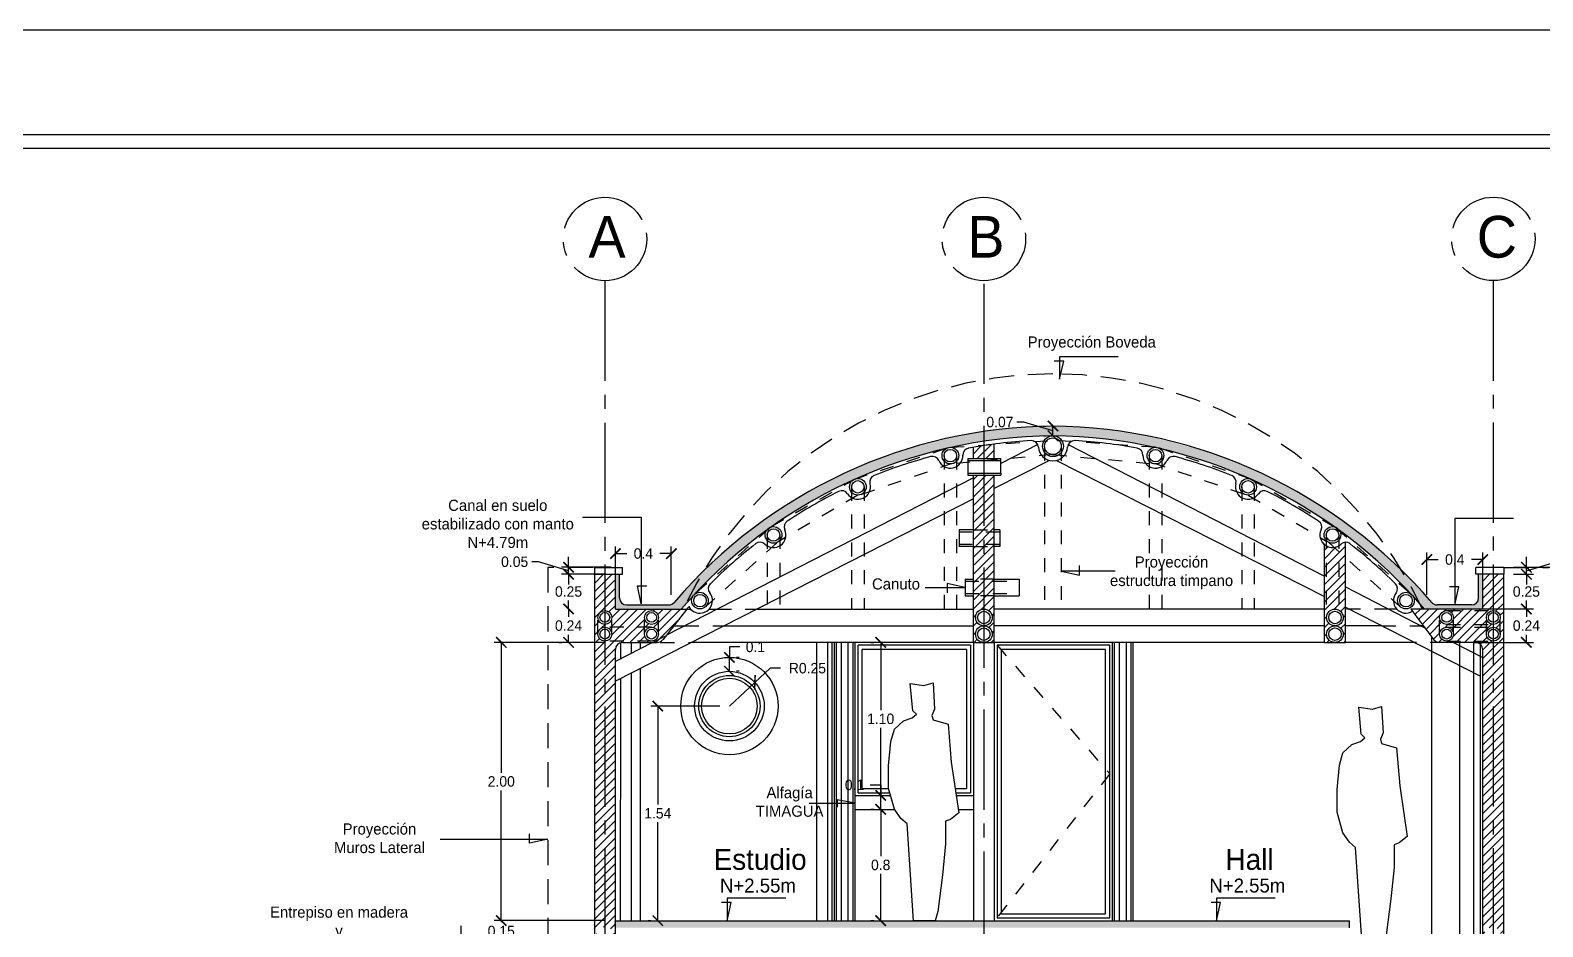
# Model space of a CAD drawing. Extents: x 132.5 to 215, y 54.5 to 129.7.
# Drawn here: x 198.47 to 209.34, y 123.27 to 129.72 of the extents above; entities that cross this region are included whole.
import ezdxf

# ---------------------------------------------------------------- set-up
doc = ezdxf.new("R2010")
doc.units = 0
doc.header["$LTSCALE"] = 0.06
doc.header["$MEASUREMENT"] = 0
doc.header["$PDMODE"] = 34
doc.header["$PDSIZE"] = -5
doc.linetypes.add('ACAD_ISO02W100', pattern=[15, 12, -3])
doc.linetypes.add('ACAD_ISO04W100', pattern=[30.5, 24, -3, 0.5, -3])
doc.layers.get('0').update_dxf_attribs({"linetype": 'CONTINUOUS'})
doc.layers.get('DEFPOINTS').update_dxf_attribs({"linetype": 'CONTINUOUS'})
for name, color, linetype in [('COTAS', 7, 'CONTINUOUS'), ('EJES', 1, 'ACAD_ISO04W100'), ('INTERIOR', 122, 'CONTINUOUS'), ('L005', 46, 'CONTINUOUS'), ('L01', 21, 'CONTINUOUS'), ('L02', 2, 'CONTINUOUS'), ('L025', 4, 'CONTINUOUS'), ('L03', 6, 'CONTINUOUS'), ('L05', 3, 'CONTINUOUS'), ('PROY', 9, 'ACAD_ISO02W100')]:
    doc.layers.add(name, color=color, linetype=linetype)
doc.styles.add('STYLE3', font='stylu.ttf')
doc.styles.add('STYLE4', font='stylu.ttf')
doc.dimstyles.new('ISO-25', dxfattribs={"dimtxt": 0.075, "dimasz": 0.075, "dimexe": 0.05, "dimexo": 0.07, "dimgap": 0.025, "dimtad": 0, "dimtih": 1, "dimtoh": 1, "dimdsep": 46, "dimtxsty": 'STYLE3', "dimblk1": 'ARCHTICK', "dimblk2": 'ARCHTICK', "dimsah": 1, "dimcen": 1, "dimadec": 0, "dimazin": 0, "dimtfac": 1, "dimtmove": 1, "dimatfit": 3, "dimldrblk": 'ARCHTICK', "dimfxl": 1, "dimtolj": 1, "dimtzin": 0, "dimarcsym": 0})
pattern_1 = [(37.5, (0, 0), (-0.002834701, 0.08670707), [0, -0.0684, 0, -0.0765, 0, -0.073125]), (7.5, (0, 0), (0.07963995, 0.126996573), [0, -0.0369, 0, -0.06165, 0, -0.023625]), (327.5, (-0.05535, 0), (0.140136384, 0.000254657), [0, -0.0225, 0, -0.081, 0, -0.10575]), (317.5, (-0.05535, 0), (0.1352757, 0.0394954), [0, -0.01125, 0, -0.0531, 0, -0.06075])]
pattern_2 = [(45, (0, 0), (-0.030935922, 0.030935922), [])]

# ---------------------------------------------------------------- blocks, each defined once
blk = doc.blocks.new('_ARCHTICK')
at = {"color": 0, "linetype": 'ByBlock', "const_width": 0.15}
blk.add_lwpolyline([(-0.5, -0.5), (0.5, 0.5)], dxfattribs=at)
blk = doc.blocks.new('*D95')
at = {"color": 0, "linetype": 'ByBlock'}
for p, q in [((202.85, 122.668), (202.8, 122.668)), ((203.065, 122.604), (202.85, 122.668)), ((203.371, 122.629), (203.015, 122.629)), ((203.065, 122.629), (203.065, 122.704)), ((203.065, 122.579), (203.065, 122.629)), ((203.065, 122.579), (203.065, 122.629)), ((203.065, 122.579), (203.065, 122.504))]:
    blk.add_line(p, q, dxfattribs=at)
at = {"layer": 'DEFPOINTS', "color": 0, "linetype": 'ByBlock'}
for p in [(203.065, 122.629), (203.441, 122.629), (203.391, 122.579)]:
    blk.add_point(p, dxfattribs=at)
at = {"color": 0, "linetype": 'ByBlock', "xscale": 0.075, "yscale": 0.075, "zscale": 0.075}
for p, rotation in [((203.065, 122.629), 270), ((203.065, 122.579), 90)]:
    blk.add_blockref('_ARCHTICK', p, dxfattribs=dict(at, rotation=rotation))
at = {"color": 0, "linetype": 'ByBlock', "insert": (202.775, 122.668), "char_height": 0.075, "attachment_point": 6, "style": 'STYLE3'}
blk.add_mtext('\\A1;0.05', dxfattribs=at)
blk = doc.blocks.new('*D94')
at = {"color": 0, "linetype": 'ByBlock'}
for p, q in [((203.321, 122.579), (203.015, 122.579)), ((203.065, 122.579), (203.065, 122.518)), ((203.065, 122.329), (203.065, 122.389))]:
    blk.add_line(p, q, dxfattribs=at)
at = {"layer": 'DEFPOINTS', "color": 0, "linetype": 'ByBlock'}
for p in [(203.065, 122.579), (203.391, 122.579), (203.391, 122.329)]:
    blk.add_point(p, dxfattribs=at)
at = {"color": 0, "linetype": 'ByBlock', "xscale": 0.075, "yscale": 0.075, "zscale": 0.075}
for p, rotation in [((203.065, 122.579), 90), ((203.065, 122.329), 270)]:
    blk.add_blockref('_ARCHTICK', p, dxfattribs=dict(at, rotation=rotation))
at = {"color": 0, "linetype": 'ByBlock', "insert": (203.065, 122.454), "char_height": 0.075, "attachment_point": 5, "style": 'STYLE3'}
blk.add_mtext('\\A1;0.25', dxfattribs=at)
blk = doc.blocks.new('*D93')
at = {"color": 0, "linetype": 'ByBlock'}
for p, q in [((203.321, 122.089), (202.531, 122.089)), ((202.581, 122.089), (202.581, 121.152)), ((202.581, 120.089), (202.581, 121.025))]:
    blk.add_line(p, q, dxfattribs=at)
at = {"layer": 'DEFPOINTS', "color": 0, "linetype": 'ByBlock'}
for p in [(202.581, 122.089), (203.391, 122.089), (203.391, 120.089)]:
    blk.add_point(p, dxfattribs=at)
at = {"color": 0, "linetype": 'ByBlock', "xscale": 0.075, "yscale": 0.075, "zscale": 0.075}
for p, rotation in [((202.581, 122.089), 90), ((202.581, 120.089), 270)]:
    blk.add_blockref('_ARCHTICK', p, dxfattribs=dict(at, rotation=rotation))
at = {"color": 0, "linetype": 'ByBlock', "insert": (202.581, 121.089), "char_height": 0.075, "attachment_point": 5, "style": 'STYLE3'}
blk.add_mtext('\\A1;2.00', dxfattribs=at)
blk = doc.blocks.new('*D92')
at = {"color": 0, "linetype": 'ByBlock'}
for p, q in [((202.581, 120.089), (202.581, 120.164)), ((203.321, 120.089), (202.531, 120.089)), ((202.581, 120.089), (202.581, 120.078)), ((202.581, 119.939), (202.581, 119.949)), ((202.581, 119.939), (202.581, 119.864))]:
    blk.add_line(p, q, dxfattribs=at)
at = {"layer": 'DEFPOINTS', "color": 0, "linetype": 'ByBlock'}
for p in [(202.581, 120.089), (203.391, 120.089), (203.24, 119.939)]:
    blk.add_point(p, dxfattribs=at)
at = {"color": 0, "linetype": 'ByBlock', "xscale": 0.075, "yscale": 0.075, "zscale": 0.075}
for p, rotation in [((202.581, 120.089), 270), ((202.581, 119.939), 90)]:
    blk.add_blockref('_ARCHTICK', p, dxfattribs=dict(at, rotation=rotation))
at = {"color": 0, "linetype": 'ByBlock', "insert": (202.581, 120.014), "char_height": 0.075, "attachment_point": 5, "style": 'STYLE3'}
blk.add_mtext('\\A1;0.15', dxfattribs=at)
blk = doc.blocks.new('*D87')
at = {"color": 0, "linetype": 'ByBlock'}
for p, q in [((209.861, 122.629), (210.823, 122.629)), ((210.773, 122.629), (210.773, 120.148)), ((210.773, 117.539), (210.773, 120.019)), ((209.861, 117.539), (210.823, 117.539))]:
    blk.add_line(p, q, dxfattribs=at)
at = {"layer": 'DEFPOINTS', "color": 0, "linetype": 'ByBlock'}
for p in [(209.791, 122.629), (210.773, 122.629), (209.791, 117.539)]:
    blk.add_point(p, dxfattribs=at)
at = {"color": 0, "linetype": 'ByBlock', "xscale": 0.075, "yscale": 0.075, "zscale": 0.075}
for p, rotation in [((210.773, 122.629), 90), ((210.773, 117.539), 270)]:
    blk.add_blockref('_ARCHTICK', p, dxfattribs=dict(at, rotation=rotation))
at = {"color": 0, "linetype": 'ByBlock', "insert": (210.773, 120.084), "char_height": 0.075, "attachment_point": 5, "style": 'STYLE3'}
blk.add_mtext('\\A1;5.09', dxfattribs=at)
blk = doc.blocks.new('*D100')
at = {"color": 0, "linetype": 'ByBlock'}
for p, q in [((206.306, 123.672), (206.256, 123.672)), ((206.515, 123.609), (206.306, 123.672)), ((206.445, 123.644), (206.465, 123.644)), ((206.515, 123.574), (206.515, 123.644)), ((206.446, 123.574), (206.465, 123.574))]:
    blk.add_line(p, q, dxfattribs=at)
at = {"layer": 'DEFPOINTS', "color": 0, "linetype": 'ByBlock'}
for p in [(206.515, 123.644), (206.515, 123.644), (206.516, 123.574)]:
    blk.add_point(p, dxfattribs=at)
at = {"color": 0, "linetype": 'ByBlock', "xscale": 0.075, "yscale": 0.075, "zscale": 0.075}
for p, rotation in [((206.515, 123.644), 90), ((206.515, 123.574), 270)]:
    blk.add_blockref('_ARCHTICK', p, dxfattribs=dict(at, rotation=rotation))
at = {"color": 0, "linetype": 'ByBlock', "insert": (206.231, 123.672), "char_height": 0.075, "attachment_point": 6, "style": 'STYLE3'}
blk.add_mtext('\\A1;0.07', dxfattribs=at)
blk = doc.blocks.new('TUTOR81')
blk.add_lwpolyline([(0, 0), (-0.046, 0.697), (-0.091, 0.735), (-0.137, 0.801), (-0.18, 0.95), (-0.18, 1.113), (-0.163, 1.288), (-0.137, 1.378), (-0.074, 1.438), (-0.011, 1.458), (0.021, 1.484), (-0.007, 1.51), (-0.024, 1.705), (0.074, 1.691), (0.141, 1.711), (0.151, 1.521), (0.132, 1.476), (0.141, 1.444), (0.248, 1.412), (0.271, 1.139), (0.325, 0.775), (0.266, 0.729), (0.23, 0.715), (0.23, 0.554), (0.208, 0.327), (0.173, 0.066), (0.155, 0)], close=True)
blk = doc.blocks.new('*D103')
at = {"color": 0, "linetype": 'ByBlock'}
for p, q in [((209.861, 122.629), (210.004, 122.629)), ((209.954, 122.629), (209.954, 122.704)), ((209.954, 122.604), (210.168, 122.668)), ((209.954, 122.579), (209.954, 122.629)), ((209.954, 122.579), (209.954, 122.629)), ((210.168, 122.668), (210.218, 122.668)), ((209.861, 122.579), (210.004, 122.579)), ((209.954, 122.579), (209.954, 122.504))]:
    blk.add_line(p, q, dxfattribs=at)
at = {"layer": 'DEFPOINTS', "color": 0, "linetype": 'ByBlock'}
for p in [(209.791, 122.629), (209.954, 122.629), (209.791, 122.579)]:
    blk.add_point(p, dxfattribs=at)
at = {"color": 0, "linetype": 'ByBlock', "xscale": 0.075, "yscale": 0.075, "zscale": 0.075}
for p, rotation in [((209.954, 122.629), 270), ((209.954, 122.579), 90)]:
    blk.add_blockref('_ARCHTICK', p, dxfattribs=dict(at, rotation=rotation))
at = {"color": 0, "linetype": 'ByBlock', "insert": (210.243, 122.668), "char_height": 0.075, "attachment_point": 4, "style": 'STYLE3'}
blk.add_mtext('\\A1;0.05', dxfattribs=at)
blk = doc.blocks.new('*D102')
at = {"color": 0, "linetype": 'ByBlock'}
for p, q in [((209.861, 122.579), (210.004, 122.579)), ((209.954, 122.579), (209.954, 122.518)), ((209.954, 122.329), (209.954, 122.389)), ((209.571, 122.329), (210.004, 122.329))]:
    blk.add_line(p, q, dxfattribs=at)
at = {"layer": 'DEFPOINTS', "color": 0, "linetype": 'ByBlock'}
for p in [(209.791, 122.579), (209.954, 122.579), (209.501, 122.329)]:
    blk.add_point(p, dxfattribs=at)
at = {"color": 0, "linetype": 'ByBlock', "xscale": 0.075, "yscale": 0.075, "zscale": 0.075}
for p, rotation in [((209.954, 122.579), 90), ((209.954, 122.329), 270)]:
    blk.add_blockref('_ARCHTICK', p, dxfattribs=dict(at, rotation=rotation))
at = {"color": 0, "linetype": 'ByBlock', "insert": (209.954, 122.454), "char_height": 0.075, "attachment_point": 5, "style": 'STYLE3'}
blk.add_mtext('\\A1;0.25', dxfattribs=at)
blk = doc.blocks.new('*D101')
at = {"color": 0, "linetype": 'ByBlock'}
for p, q in [((209.571, 122.329), (210.004, 122.329)), ((209.954, 122.329), (209.954, 122.273)), ((209.571, 122.089), (210.004, 122.089)), ((209.954, 122.089), (209.954, 122.144))]:
    blk.add_line(p, q, dxfattribs=at)
at = {"layer": 'DEFPOINTS', "color": 0, "linetype": 'ByBlock'}
for p in [(209.501, 122.329), (209.954, 122.329), (209.501, 122.089)]:
    blk.add_point(p, dxfattribs=at)
at = {"color": 0, "linetype": 'ByBlock', "xscale": 0.075, "yscale": 0.075, "zscale": 0.075}
for p, rotation in [((209.954, 122.329), 90), ((209.954, 122.089), 270)]:
    blk.add_blockref('_ARCHTICK', p, dxfattribs=dict(at, rotation=rotation))
at = {"color": 0, "linetype": 'ByBlock', "insert": (209.954, 122.209), "char_height": 0.075, "attachment_point": 5, "style": 'STYLE3'}
blk.add_mtext('\\A1;0.24', dxfattribs=at)
blk = doc.blocks.new('*D104')
at = {"color": 0, "linetype": 'ByBlock'}
for p, q in [((204.515, 121.903), (204.405, 121.801)), ((204.59, 121.903), (204.515, 121.903)), ((204.222, 121.631), (204.405, 121.801))]:
    blk.add_line(p, q, dxfattribs=at)
at = {"layer": 'DEFPOINTS', "color": 0, "linetype": 'ByBlock'}
for p in [(204.405, 121.801), (204.222, 121.631)]:
    blk.add_point(p, dxfattribs=at)
at = {"color": 0, "linetype": 'ByBlock', "xscale": 0.075, "yscale": 0.075, "zscale": 0.075, "rotation": 222.8720097830033}
blk.add_blockref('_ARCHTICK', (204.405, 121.801), dxfattribs=at)
at = {"color": 0, "linetype": 'ByBlock', "insert": (204.783, 121.903), "char_height": 0.075, "attachment_point": 5, "style": 'STYLE3'}
blk.add_mtext('\\A1;R0.25', dxfattribs=at)
blk = doc.blocks.new('*D105')
at = {"color": 0, "linetype": 'ByBlock'}
for p, q in [((204.152, 121.631), (203.657, 121.631)), ((203.707, 121.631), (203.707, 120.924)), ((203.707, 120.089), (203.707, 120.796)), ((203.638, 120.089), (203.657, 120.089))]:
    blk.add_line(p, q, dxfattribs=at)
at = {"layer": 'DEFPOINTS', "color": 0, "linetype": 'ByBlock'}
for p in [(203.707, 121.631), (204.222, 121.631), (203.708, 120.089)]:
    blk.add_point(p, dxfattribs=at)
at = {"color": 0, "linetype": 'ByBlock', "xscale": 0.075, "yscale": 0.075, "zscale": 0.075}
for p, rotation in [((203.707, 121.631), 90), ((203.707, 120.089), 270)]:
    blk.add_blockref('_ARCHTICK', p, dxfattribs=dict(at, rotation=rotation))
at = {"color": 0, "linetype": 'ByBlock', "insert": (203.707, 120.86), "char_height": 0.075, "attachment_point": 5, "style": 'STYLE3'}
blk.add_mtext('\\A1;1.54', dxfattribs=at)
blk = doc.blocks.new('*D106')
at = {"color": 0, "linetype": 'ByBlock'}
for p, q in [((204.297, 122.056), (204.222, 122.056)), ((204.222, 122.056), (204.222, 121.981)), ((204.222, 121.881), (204.222, 121.981)), ((204.292, 121.981), (204.272, 121.981)), ((204.292, 121.881), (204.272, 121.881))]:
    blk.add_line(p, q, dxfattribs=at)
at = {"layer": 'DEFPOINTS', "color": 0, "linetype": 'ByBlock'}
for p in [(204.222, 121.981), (204.222, 121.981), (204.222, 121.881)]:
    blk.add_point(p, dxfattribs=at)
at = {"color": 0, "linetype": 'ByBlock', "xscale": 0.075, "yscale": 0.075, "zscale": 0.075}
for p, rotation in [((204.222, 121.981), 90), ((204.222, 121.881), 270)]:
    blk.add_blockref('_ARCHTICK', p, dxfattribs=dict(at, rotation=rotation))
at = {"color": 0, "linetype": 'ByBlock', "insert": (204.409, 122.056), "char_height": 0.075, "attachment_point": 5, "style": 'STYLE3'}
blk.add_mtext('\\A1;0.1', dxfattribs=at)
blk = doc.blocks.new('*D107')
at = {"color": 0, "linetype": 'ByBlock'}
for p, q in [((205.24, 120.889), (205.26, 120.889)), ((205.31, 120.889), (205.31, 120.553)), ((205.31, 120.089), (205.31, 120.425)), ((205.24, 120.089), (205.26, 120.089))]:
    blk.add_line(p, q, dxfattribs=at)
at = {"layer": 'DEFPOINTS', "color": 0, "linetype": 'ByBlock'}
for p in [(205.31, 120.889), (205.31, 120.889), (205.31, 120.089)]:
    blk.add_point(p, dxfattribs=at)
at = {"color": 0, "linetype": 'ByBlock', "xscale": 0.075, "yscale": 0.075, "zscale": 0.075}
for p, rotation in [((205.31, 120.889), 90), ((205.31, 120.089), 270)]:
    blk.add_blockref('_ARCHTICK', p, dxfattribs=dict(at, rotation=rotation))
at = {"color": 0, "linetype": 'ByBlock', "insert": (205.31, 120.489), "char_height": 0.075, "attachment_point": 5, "style": 'STYLE3'}
blk.add_mtext('\\A1;0.8', dxfattribs=at)
blk = doc.blocks.new('*D108')
at = {"color": 0, "linetype": 'ByBlock'}
for p, q in [((205.235, 121.064), (205.31, 121.064)), ((205.24, 120.989), (205.26, 120.989)), ((205.31, 121.064), (205.31, 120.989)), ((205.31, 120.889), (205.31, 120.989))]:
    blk.add_line(p, q, dxfattribs=at)
at = {"layer": 'DEFPOINTS', "color": 0, "linetype": 'ByBlock'}
for p in [(205.31, 120.989), (205.31, 120.989), (205.31, 120.889)]:
    blk.add_point(p, dxfattribs=at)
at = {"color": 0, "linetype": 'ByBlock', "xscale": 0.075, "yscale": 0.075, "zscale": 0.075}
for p, rotation in [((205.31, 120.989), 90), ((205.31, 120.889), 270)]:
    blk.add_blockref('_ARCHTICK', p, dxfattribs=dict(at, rotation=rotation))
at = {"color": 0, "linetype": 'ByBlock', "insert": (205.122, 121.064), "char_height": 0.075, "attachment_point": 5, "style": 'STYLE3'}
blk.add_mtext('\\A1;0.1', dxfattribs=at)
blk = doc.blocks.new('*D109')
at = {"color": 0, "linetype": 'ByBlock'}
for p, q in [((205.24, 122.089), (205.26, 122.089)), ((205.31, 122.089), (205.31, 121.602)), ((205.31, 120.989), (205.31, 121.475))]:
    blk.add_line(p, q, dxfattribs=at)
at = {"layer": 'DEFPOINTS', "color": 0, "linetype": 'ByBlock'}
for p in [(205.31, 122.089), (205.31, 122.089), (205.31, 120.989)]:
    blk.add_point(p, dxfattribs=at)
at = {"color": 0, "linetype": 'ByBlock', "xscale": 0.075, "yscale": 0.075, "zscale": 0.075}
for p, rotation in [((205.31, 122.089), 90), ((205.31, 120.989), 270)]:
    blk.add_blockref('_ARCHTICK', p, dxfattribs=dict(at, rotation=rotation))
at = {"color": 0, "linetype": 'ByBlock', "insert": (205.31, 121.539), "char_height": 0.075, "attachment_point": 5, "style": 'STYLE3'}
blk.add_mtext('\\A1;1.10', dxfattribs=at)
blk = doc.blocks.new('*D147')
at = {"color": 0, "linetype": 'ByBlock'}
for p, q in [((203.065, 122.329), (203.065, 122.273)), ((202.995, 122.089), (203.015, 122.089)), ((203.065, 122.089), (203.065, 122.144))]:
    blk.add_line(p, q, dxfattribs=at)
at = {"layer": 'DEFPOINTS', "color": 0, "linetype": 'ByBlock'}
for p in [(203.065, 122.329), (203.065, 122.089), (203.065, 122.089)]:
    blk.add_point(p, dxfattribs=at)
at = {"color": 0, "linetype": 'ByBlock', "xscale": 0.075, "yscale": 0.075, "zscale": 0.075}
for p, rotation in [((203.065, 122.329), 90), ((203.065, 122.089), 270)]:
    blk.add_blockref('_ARCHTICK', p, dxfattribs=dict(at, rotation=rotation))
at = {"color": 0, "linetype": 'ByBlock', "insert": (203.065, 122.209), "char_height": 0.075, "attachment_point": 5, "style": 'STYLE3'}
blk.add_mtext('\\A1;0.24', dxfattribs=at)
blk = doc.blocks.new('*D274')
at = {"color": 0, "linetype": 'ByBlock'}
for p, q in [((208.511, 125.658), (208.511, 125.962)), ((208.511, 125.912), (208.593, 125.912)), ((208.913, 125.912), (208.832, 125.912)), ((208.913, 125.805), (208.913, 125.962))]:
    blk.add_line(p, q, dxfattribs=at)
at = {"layer": 'DEFPOINTS', "color": 0, "linetype": 'ByBlock'}
for p in [(208.511, 125.912), (208.913, 125.735), (208.511, 125.588)]:
    blk.add_point(p, dxfattribs=at)
at = {"color": 0, "linetype": 'ByBlock', "xscale": 0.075, "yscale": 0.075, "zscale": 0.075, "rotation": 180}
blk.add_blockref('_ARCHTICK', (208.511, 125.912), dxfattribs=at)
at = {"color": 0, "linetype": 'ByBlock', "xscale": 0.075, "yscale": 0.075, "zscale": 0.075}
blk.add_blockref('_ARCHTICK', (208.913, 125.912), dxfattribs=at)
at = {"color": 0, "linetype": 'ByBlock', "insert": (208.712, 125.912), "char_height": 0.075, "attachment_point": 5, "style": 'STYLE3'}
blk.add_mtext('\\A1;0.4', dxfattribs=at)
blk = doc.blocks.new('*D275')
at = {"color": 0, "linetype": 'ByBlock'}
for p, q in [((202.664, 125.626), (202.664, 126.005)), ((203.066, 125.658), (203.066, 126.005)), ((202.664, 125.955), (202.746, 125.955)), ((203.066, 125.955), (202.984, 125.955))]:
    blk.add_line(p, q, dxfattribs=at)
at = {"layer": 'DEFPOINTS', "color": 0, "linetype": 'ByBlock'}
for p in [(203.066, 125.955), (202.664, 125.556), (203.066, 125.588)]:
    blk.add_point(p, dxfattribs=at)
at = {"color": 0, "linetype": 'ByBlock', "xscale": 0.075, "yscale": 0.075, "zscale": 0.075, "rotation": 180}
blk.add_blockref('_ARCHTICK', (202.664, 125.955), dxfattribs=at)
at = {"color": 0, "linetype": 'ByBlock', "xscale": 0.075, "yscale": 0.075, "zscale": 0.075}
blk.add_blockref('_ARCHTICK', (203.066, 125.955), dxfattribs=at)
at = {"color": 0, "linetype": 'ByBlock', "insert": (202.865, 125.955), "char_height": 0.075, "attachment_point": 5, "style": 'STYLE3'}
blk.add_mtext('\\A1;0.4', dxfattribs=at)

msp = doc.modelspace()

# ---------------------------------------------------------------- hatches: boundary and pattern name
at = {"layer": 'L005'}
h = msp.add_hatch(dxfattribs=at)
h.set_pattern_fill('ANSI31,_O', color=256, scale=0.35)
h.set_pattern_definition(pattern_2)
h.paths.add_polyline_path([(205.4, 126.743, 0.010724), (205.25, 126.72), (205.25, 126.638), (205.4, 126.638)])
h.paths.add_polyline_path([(205.4, 126.518), (205.25, 126.518), (205.25, 125.316), (205.325, 125.316, -0.414214), (205.265, 125.376, -0.414214), (205.325, 125.436, -0.414214), (205.265, 125.496, -1), (205.385, 125.496, -0.414214), (205.325, 125.436, -0.414214), (205.385, 125.376, -0.414214), (205.325, 125.316), (205.4, 125.316)])
h = msp.add_hatch(dxfattribs=at)
h.set_pattern_fill('ANSI31,_O', color=256, scale=0.35)
h.set_pattern_definition(pattern_2)
h.paths.add_polyline_path([(207.926, 126.037, 0.178877), (207.894, 126.023, -0.37632), (207.775, 126.019), (207.775, 125.316), (207.85, 125.316, -0.414214), (207.79, 125.376, -0.414214), (207.85, 125.436, -0.414214), (207.79, 125.496, -1), (207.91, 125.496, -0.414214), (207.85, 125.436, -0.414214), (207.91, 125.376, -0.414214), (207.85, 125.316), (207.926, 125.316)])
h = msp.add_hatch(dxfattribs=at)
h.set_pattern_fill('ANSI31,_O', color=256, scale=0.35)
h.set_pattern_definition(pattern_2)
h.paths.add_polyline_path([(202.675, 125.266, -0.414214), (202.725, 125.316), (202.975, 125.316, 0.226293), (203.014, 125.335), (203.188, 125.556), (203.183, 125.556), (202.675, 125.556), (202.675, 125.806), (202.524, 125.806), (202.524, 120.966), (202.675, 120.966)])
h.paths.add_polyline_path([(202.549, 125.376, -1), (202.649, 125.376, -1)], flags=16)
h.paths.add_polyline_path([(202.564, 125.376, -1), (202.634, 125.376, -1)], flags=0)
h.paths.add_polyline_path([(202.885, 125.376, -1), (202.985, 125.376, -1)], flags=16)
h.paths.add_polyline_path([(202.9, 125.376, -1), (202.97, 125.376, -1)], flags=0)
h.paths.add_polyline_path([(202.549, 125.496, -1), (202.649, 125.496, -1)], flags=16)
h.paths.add_polyline_path([(202.564, 125.496, -1), (202.634, 125.496, -1)], flags=0)
h.paths.add_polyline_path([(202.885, 125.496, -1), (202.985, 125.496, -1)], flags=16)
h.paths.add_polyline_path([(202.9, 125.496, -1), (202.97, 125.496, -1)], flags=0)
h.paths.add_polyline_path([(202.66, 123.211, -1), (202.54, 123.211, -1)], flags=16)
h.paths.add_polyline_path([(202.645, 123.211, -1.000001), (202.555, 123.211, -1.000001)], flags=0)
h = msp.add_hatch(dxfattribs=at)
h.set_pattern_fill('ANSI31,_O', color=256, scale=0.35)
h.set_pattern_definition(pattern_2)
h.paths.add_polyline_path([(209.064, 125.806), (208.913, 125.806), (208.913, 125.556), (208.395, 125.556), (208.562, 125.336, 0.234285), (208.602, 125.316), (208.863, 125.316, -0.414214), (208.913, 125.266), (208.913, 120.966), (209.064, 120.966)])
h.paths.add_polyline_path([(209.043, 123.211, -1), (208.923, 123.211, -1)], flags=16)
h.paths.add_polyline_path([(209.028, 123.211, -1.000001), (208.938, 123.211, -1.000001)], flags=0)
h.paths.add_polyline_path([(208.939, 125.376, -1), (209.039, 125.376, -1)], flags=16)
h.paths.add_polyline_path([(208.954, 125.376, -1), (209.024, 125.376, -1)], flags=0)
h.paths.add_polyline_path([(208.603, 125.376, -1), (208.703, 125.376, -1)], flags=16)
h.paths.add_polyline_path([(208.618, 125.376, -1), (208.688, 125.376, -1)], flags=0)
h.paths.add_polyline_path([(208.939, 125.496, -1), (209.039, 125.496, -1)], flags=16)
h.paths.add_polyline_path([(208.954, 125.496, -1), (209.024, 125.496, -1)], flags=0)
h.paths.add_polyline_path([(208.603, 125.496, -1), (208.703, 125.496, -1)], flags=16)
h.paths.add_polyline_path([(208.618, 125.496, -1), (208.688, 125.496, -1)], flags=0)
at = {"layer": 'L02'}
h = msp.add_hatch(dxfattribs=at)
h.set_pattern_fill('AR-SAND', color=256, scale=0.045, style=0)
h.set_pattern_definition(pattern_1)
h.paths.add_polyline_path([(205.685, 126.868), (205.519, 126.857), (205.273, 126.825), (205.093, 126.791), (204.906, 126.746), (204.555, 126.631), (204.458, 126.593), (204.364, 126.552), (204.249, 126.498), (204.059, 126.397), (203.877, 126.286), (203.757, 126.205), (203.649, 126.126), (203.536, 126.036), (203.428, 125.942), (203.35, 125.87), (203.287, 125.809), (203.223, 125.744), (203.162, 125.678), (203.111, 125.621), (203.097, 125.604), (203.08, 125.591), (203.059, 125.586), (202.91, 125.586), (202.755, 125.586), (202.742, 125.588), (202.731, 125.593), (202.719, 125.601), (202.711, 125.612), (202.707, 125.623), (202.705, 125.636), (202.705, 125.806), (202.675, 125.806), (202.675, 125.556), (203.148, 125.556), (203.185, 125.598), (203.257, 125.678), (203.343, 125.766), (203.451, 125.869), (203.596, 125.995), (203.707, 126.082), (203.812, 126.158), (204.009, 126.286), (204.177, 126.382), (204.46, 126.517), (204.559, 126.558), (204.691, 126.606), (204.892, 126.669), (205.223, 126.746), (205.279, 126.755), (205.412, 126.774), (205.591, 126.792), (205.746, 126.801), (205.883, 126.801), (206.164, 126.782), (206.382, 126.752), (206.662, 126.693), (206.828, 126.647), (206.963, 126.603), (207.141, 126.535), (207.386, 126.424), (207.6, 126.307), (207.822, 126.164), (207.974, 126.053), (208.096, 125.954), (208.224, 125.84), (208.33, 125.736), (208.359, 125.707), (208.401, 125.662), (208.419, 125.642), (208.435, 125.625), (208.458, 125.599), (208.495, 125.556), (208.913, 125.556), (208.913, 125.806), (208.883, 125.806), (208.883, 125.658), (208.88, 125.619), (208.869, 125.601), (208.845, 125.588), (208.709, 125.586), (208.585, 125.586), (208.564, 125.591), (208.547, 125.604), (208.527, 125.627), (208.467, 125.694), (208.3, 125.864), (208.078, 126.059), (207.87, 126.216), (207.741, 126.302), (207.563, 126.409), (207.398, 126.496), (207.129, 126.615), (206.908, 126.695), (206.513, 126.799), (206.243, 126.844), (206.078, 126.861), (205.885, 126.871)])
h = msp.add_hatch(dxfattribs=at)
h.set_pattern_fill('AR-SAND', color=256, scale=0.045, style=0)
h.set_pattern_definition(pattern_1)
h.paths.add_polyline_path([(202.664, 123.316), (202.664, 123.266), (207.955, 123.266), (207.955, 123.316)])

# ---------------------------------------------------------------- linework, layer by layer
at = {"layer": 'COTAS'}
for p, q in [((202.438, 126.216), (202.86, 126.216)), ((202.86, 126.216), (202.861, 125.594)), ((208.713, 126.208), (208.713, 125.586)), ((209.135, 126.208), (208.713, 126.208)), ((206.012, 125.8), (206.012, 125.869)), ((205.882, 125.828), (206.012, 125.8)), ((206.269, 125.828), (205.882, 125.828)), ((202.833, 125.724), (202.901, 125.724)), ((202.861, 125.594), (202.833, 125.724)), ((204.903, 125.712), (205.19, 125.712)), ((205.19, 125.712), (205.06, 125.74)), ((205.06, 125.74), (205.06, 125.672)), ((208.742, 125.717), (208.673, 125.717)), ((208.713, 125.586), (208.742, 125.717)), ((204.069, 124.162), (204.4, 124.162)), ((204.4, 124.162), (204.27, 124.184)), ((204.27, 124.184), (204.27, 124.132)), ((202.058, 123.874), (202.058, 123.942)), ((201.414, 123.902), (202.189, 123.902)), ((202.189, 123.902), (202.058, 123.874)), ((201.566, 123.211), (201.566, 123.279))]:
    msp.add_line(p, q, dxfattribs=at)
for points in [[(206.292, 127.37), (205.87, 127.37), (205.87, 127.208), (205.899, 127.338), (205.83, 127.338)], [(203.901, 123.479), (203.479, 123.479), (203.479, 123.316), (203.507, 123.447), (203.439, 123.447)], [(207.421, 123.479), (206.999, 123.479), (206.999, 123.316), (207.027, 123.447), (206.959, 123.447)]]:
    msp.add_lwpolyline(points, dxfattribs=at)
at = {"layer": 'EJES', "ltscale": 0.5}
for p, q in [((202.6, 127.916), (202.6, 119.016)), ((205.325, 127.894), (205.325, 119.016)), ((208.989, 127.917), (208.989, 119.017))]:
    msp.add_line(p, q, dxfattribs=at)
for centre in [(202.6, 128.216), (205.325, 128.216), (208.989, 128.217)]:
    msp.add_circle(centre, 0.3, dxfattribs=at)
at = {"layer": 'INTERIOR'}
msp.add_line((213.539, 128.966), (181.539, 128.966), dxfattribs=at)
at = {"layer": 'L005'}
for p, q in [((215.039, 129.716), (180.039, 129.716)), ((202.714, 125.2), (202.714, 125.316)), ((202.791, 125.239), (202.791, 125.316)), ((202.855, 125.272), (202.855, 125.316)), ((204.123, 123.316), (204.123, 125.316)), ((204.202, 123.316), (204.202, 125.316)), ((204.235, 123.316), (204.235, 125.316)), ((202.855, 123.316), (202.855, 125.131)), ((202.712, 123.316), (202.714, 125.059)), ((202.791, 123.316), (202.791, 125.098))]:
    msp.add_line(p, q, dxfattribs=at)
at = {"layer": 'L01'}
for p, q in [((208.548, 123.146), (208.548, 125.354)), ((204.265, 123.316), (204.265, 125.316)), ((204.3, 123.316), (204.3, 125.316)), ((204.35, 123.316), (204.35, 125.316)), ((204.385, 123.316), (204.385, 125.316)), ((204.45, 124.266), (204.45, 125.266)), ((205.2, 125.266), (204.45, 125.266)), ((205.2, 125.266), (205.2, 124.266)), ((205.45, 125.266), (205.45, 123.366)), ((206.2, 125.266), (205.45, 125.266)), ((206.2, 123.366), (206.2, 125.266)), ((206.265, 123.316), (206.265, 125.316)), ((206.3, 123.316), (206.3, 125.316)), ((206.35, 123.316), (206.35, 125.316)), ((206.385, 123.316), (206.385, 125.316)), ((208.748, 123.147), (208.748, 125.316)), ((208.848, 123.147), (208.848, 125.316)), ((208.898, 123.147), (208.898, 125.302)), ((204.45, 124.266), (204.64, 124.266)), ((205.119, 124.266), (205.2, 124.266)), ((205.45, 123.366), (206.2, 123.366))]:
    msp.add_line(p, q, dxfattribs=at)
for radius in [0.22, 0.2]:
    msp.add_circle((203.495, 124.859), radius, dxfattribs=at)
at = {"layer": 'L02'}
for p, q in [((213.439, 128.866), (181.639, 128.866)), ((205.713, 126.738), (205.448, 126.602)), ((205.931, 126.738), (207.775, 125.792)), ((205.21, 126.623), (205.448, 126.623)), ((205.21, 126.623), (205.21, 126.533)), ((205.796, 126.625), (205.4, 126.424)), ((205.448, 126.533), (205.448, 126.623)), ((205.848, 126.625), (207.775, 125.646)), ((205.21, 126.533), (205.448, 126.533)), ((205.25, 126.5), (203.038, 125.366)), ((205.25, 126.348), (202.675, 125.039)), ((207.926, 125.715), (208.497, 125.421)), ((203.183, 125.556), (203.216, 125.556)), ((203.35, 125.556), (203.409, 125.556)), ((203.692, 125.556), (205.25, 125.556)), ((207.775, 125.556), (205.4, 125.556)), ((207.926, 125.569), (208.898, 125.075)), ((208.294, 125.556), (208.234, 125.556)), ((203.091, 125.436), (203.175, 125.436)), ((203.456, 125.436), (205.25, 125.436)), ((207.775, 125.436), (205.4, 125.436)), ((208.188, 125.436), (207.926, 125.436)), ((208.486, 125.436), (208.468, 125.436)), ((202.942, 125.316), (202.675, 125.18)), ((205.25, 125.316), (203.22, 125.316)), ((204.25, 123.316), (204.25, 125.316)), ((204.4, 123.316), (204.4, 125.316)), ((204.42, 124.236), (204.42, 125.296)), ((205.23, 125.296), (204.42, 125.296)), ((205.23, 125.296), (205.23, 124.236)), ((207.775, 125.316), (205.4, 125.316)), ((206.23, 125.296), (205.42, 125.296)), ((205.42, 125.296), (205.42, 123.336)), ((206.23, 123.336), (206.23, 125.296)), ((206.25, 123.316), (206.25, 125.316)), ((206.4, 123.316), (206.4, 125.316)), ((208.424, 125.316), (207.926, 125.316)), ((208.702, 125.316), (208.913, 125.208)), ((204.42, 124.236), (204.648, 124.236)), ((205.123, 124.236), (205.23, 124.236)), ((204.4, 124.216), (204.654, 124.216)), ((205.126, 124.216), (205.25, 124.216)), ((204.4, 124.116), (204.684, 124.116)), ((205.141, 124.116), (205.25, 124.116)), ((205.42, 123.336), (206.23, 123.336))]:
    msp.add_line(p, q, dxfattribs=at)
for centre, radius in [((205.822, 126.727), 0.06), ((205.084, 126.659), 0.045), ((206.559, 126.659), 0.045), ((204.419, 126.435), 0.045), ((207.225, 126.435), 0.045), ((203.812, 126.089), 0.045), ((207.832, 126.089), 0.045), ((203.283, 125.617), 0.045), ((208.361, 125.617), 0.045), ((205.325, 125.496), 0.045), ((207.85, 125.496), 0.045), ((202.599, 125.496), 0.035), ((202.935, 125.496), 0.035), ((208.653, 125.496), 0.035), ((208.989, 125.496), 0.035), ((202.599, 125.376), 0.035), ((202.935, 125.376), 0.035), ((205.325, 125.376), 0.045), ((207.85, 125.376), 0.045), ((208.653, 125.376), 0.035), ((208.989, 125.376), 0.035), ((203.495, 124.859), 0.35), ((203.495, 124.859), 0.25)]:
    msp.add_circle(centre, radius, dxfattribs=at)
for centre, radius, start, end in [((205.857, 123.235), 3.537, 93.1233, 100.457), ((205.667, 126.717), 0.05, 3.7046, 93.1233), ((205.976, 126.717), 0.05, 86.8781, 176.2971), ((205.786, 123.235), 3.537, 79.543, 86.8781), ((205.857, 123.235), 3.537, 104.9835, 111.9337), ((204.955, 126.604), 0.05, 23.0687, 104.9835), ((205.084, 126.659), 0.09, 203.0687, 2.3719), ((205.224, 126.664), 0.05, 100.457, 182.3719), ((205.822, 126.727), 0.105, 183.7046, 356.2971), ((206.419, 126.664), 0.05, 357.6281, 79.543), ((206.559, 126.659), 0.09, 177.6281, 336.9313), ((206.688, 126.604), 0.05, 75.0165, 156.9313), ((205.786, 123.235), 3.537, 68.0663, 75.0165), ((204.554, 126.47), 0.05, 111.9337, 194.4422), ((207.089, 126.47), 0.05, 345.5578, 68.0663), ((204.303, 126.357), 0.05, 33.9598, 116.4684), ((204.419, 126.435), 0.09, 213.9598, 14.4422), ((207.225, 126.435), 0.09, 165.5578, 326.0402), ((207.341, 126.357), 0.05, 63.5316, 146.0402), ((205.857, 123.235), 3.537, 116.4684, 123.3697), ((205.786, 123.235), 3.537, 56.6303, 63.5316), ((203.939, 126.147), 0.05, 123.3697, 204.8068), ((207.705, 126.147), 0.05, 335.1932, 56.6303), ((203.812, 126.089), 0.09, 226.4522, 24.8068), ((207.832, 126.089), 0.09, 155.1932, 313.5478), ((205.857, 123.235), 3.537, 127.8892, 134.9527), ((203.715, 125.987), 0.05, 46.4522, 127.8892), ((207.928, 125.987), 0.05, 52.1108, 133.5478), ((205.786, 123.235), 3.537, 45.0473, 52.1108), ((203.283, 125.617), 0.09, 208.1357, 38.0648), ((203.393, 125.703), 0.05, 134.9527, 218.0648), ((208.361, 125.617), 0.09, 141.9352, 301.3015), ((208.25, 125.703), 0.05, 321.9352, 45.0473), ((205.857, 123.235), 3.537, 138.6017, 138.9842)]:
    msp.add_arc(centre, radius, start, end, dxfattribs=at)
at = {"layer": 'L025'}
for p, q in [((205.21, 126.638), (205.448, 126.638)), ((205.21, 126.638), (205.21, 126.623)), ((205.448, 126.623), (205.448, 126.638)), ((205.21, 126.533), (205.21, 126.518)), ((205.21, 126.518), (205.448, 126.518)), ((205.448, 126.533), (205.448, 126.518)), ((205.248, 126.125), (205.148, 126.125)), ((205.148, 126.125), (205.148, 126.005)), ((205.44, 126.125), (205.4, 126.125)), ((205.44, 126.125), (205.44, 126.005)), ((205.248, 126.005), (205.148, 126.005)), ((205.44, 126.005), (205.4, 126.005)), ((205.19, 125.772), (205.19, 125.652)), ((205.19, 125.772), (205.25, 125.772)), ((205.4, 125.772), (205.58, 125.772)), ((205.58, 125.772), (205.58, 125.652)), ((205.19, 125.652), (205.25, 125.652)), ((205.4, 125.652), (205.58, 125.652)), ((205.25, 125.316), (205.25, 123.316)), ((205.4, 125.316), (205.4, 123.316))]:
    msp.add_line(p, q, dxfattribs=at)
for centre, radius in [((205.822, 126.727), 0.075), ((205.084, 126.659), 0.06), ((206.559, 126.659), 0.06), ((204.419, 126.435), 0.06), ((207.225, 126.435), 0.06), ((203.812, 126.089), 0.06), ((207.832, 126.089), 0.06), ((203.283, 125.617), 0.06), ((208.361, 125.617), 0.06), ((202.599, 125.496), 0.05), ((202.935, 125.496), 0.05), ((205.325, 125.496), 0.06), ((207.85, 125.496), 0.06), ((208.653, 125.496), 0.05), ((208.989, 125.496), 0.05), ((202.599, 125.376), 0.05), ((202.935, 125.376), 0.05), ((205.325, 125.376), 0.06), ((207.85, 125.376), 0.06), ((208.653, 125.376), 0.05), ((208.989, 125.376), 0.05)]:
    msp.add_circle(centre, radius, dxfattribs=at)
at = {"layer": 'L03'}
for p, q in [((202.524, 125.856), (202.725, 125.856)), ((202.524, 125.856), (202.524, 125.806)), ((202.524, 125.806), (202.725, 125.806)), ((202.705, 125.636), (202.705, 125.806)), ((202.725, 125.806), (202.725, 125.856)), ((208.863, 125.806), (208.863, 125.856)), ((209.064, 125.856), (208.863, 125.856)), ((209.064, 125.806), (208.863, 125.806)), ((208.883, 125.636), (208.883, 125.806)), ((209.064, 125.856), (209.064, 125.806)), ((202.755, 125.586), (203.059, 125.586)), ((208.833, 125.586), (208.585, 125.586)), ((202.675, 123.316), (207.955, 123.316)), ((207.955, 123.266), (207.955, 123.316))]:
    msp.add_line(p, q, dxfattribs=at)
for centre, radius, start, end in [((205.857, 123.235), 3.637, 90.5559, 139.3629), ((205.786, 123.235), 3.637, 40.6371, 89.4441), ((205.857, 123.235), 3.567, 90.5559, 139.402), ((205.786, 123.235), 3.567, 40.598, 89.4441), ((202.755, 125.636), 0.05, 180, 270), ((203.059, 125.636), 0.05, 270, 319.3629), ((208.585, 125.636), 0.05, 220.6371, 270), ((208.833, 125.636), 0.05, 270, 0)]:
    msp.add_arc(centre, radius, start, end, dxfattribs=at)
at = {"layer": 'L05'}
for p, q in [((205.4, 126.638), (205.4, 126.743)), ((205.25, 126.638), (205.25, 126.72)), ((205.25, 125.316), (205.25, 126.518)), ((205.4, 125.316), (205.4, 126.518)), ((207.775, 125.316), (207.775, 126.024)), ((207.926, 125.316), (207.926, 126.036)), ((202.524, 125.806), (202.524, 120.966)), ((202.675, 125.556), (202.675, 125.806)), ((208.913, 125.556), (208.913, 125.806)), ((209.064, 120.966), (209.064, 125.806)), ((202.675, 125.556), (203.188, 125.556)), ((203.188, 125.556), (203.015, 125.336)), ((208.913, 125.556), (208.395, 125.556)), ((208.395, 125.556), (208.562, 125.336)), ((202.675, 120.966), (202.675, 125.266)), ((202.725, 125.316), (202.975, 125.316)), ((205.25, 125.316), (205.4, 125.316)), ((207.775, 125.316), (207.926, 125.316)), ((208.863, 125.316), (208.602, 125.316)), ((208.913, 120.966), (208.913, 125.266))]:
    msp.add_line(p, q, dxfattribs=at)
for centre, start, end in [((202.975, 125.366), 270, 322.7429), ((208.602, 125.366), 217.2571, 270), ((202.725, 125.266), 90, 180), ((208.863, 125.266), 0, 90)]:
    msp.add_arc(centre, 0.05, start, end, dxfattribs=at)
at = {"layer": 'PROY', "ltscale": 0.075}
for p, q in [((205.084, 126.719), (205.822, 126.769)), ((206.559, 126.719), (205.822, 126.769)), ((204.391, 126.488), (205.063, 126.715)), ((205.039, 126.659), (205.039, 125.556)), ((205.822, 126.667), (205.084, 126.599)), ((205.129, 126.659), (205.129, 125.556)), ((205.762, 126.722), (205.762, 125.556)), ((205.822, 126.667), (206.559, 126.599)), ((205.882, 126.722), (205.882, 125.556)), ((206.514, 126.659), (206.514, 125.556)), ((207.253, 126.488), (206.581, 126.715)), ((206.604, 126.659), (206.604, 125.556)), ((204.447, 126.382), (205.084, 126.599)), ((207.197, 126.382), (206.559, 126.599)), ((204.405, 126.493), (203.772, 126.134)), ((204.374, 126.435), (204.374, 125.556)), ((204.464, 126.435), (204.464, 125.556)), ((207.18, 126.435), (207.18, 125.556)), ((207.239, 126.493), (207.871, 126.134)), ((207.27, 126.435), (207.27, 125.556)), ((204.419, 126.375), (203.851, 126.043)), ((207.225, 126.375), (207.792, 126.043)), ((203.783, 126.138), (203.246, 125.664)), ((203.767, 126.089), (203.767, 125.556)), ((203.857, 126.089), (203.857, 125.556)), ((207.787, 126.089), (207.787, 125.556)), ((207.86, 126.138), (208.398, 125.664)), ((207.877, 126.089), (207.877, 125.556)), ((203.835, 126.033), (203.324, 125.573)), ((207.809, 126.033), (208.319, 125.573)), ((203.409, 125.556), (203.692, 125.556)), ((208.234, 125.556), (207.926, 125.556)), ((208.653, 125.546), (208.989, 125.546)), ((202.549, 125.376), (202.549, 125.496)), ((202.935, 125.426), (202.598, 125.426)), ((202.649, 125.376), (202.649, 125.496)), ((202.885, 125.376), (202.885, 125.496)), ((202.985, 125.376), (202.985, 125.496)), ((203.175, 125.436), (203.456, 125.436)), ((208.188, 125.436), (208.468, 125.436)), ((208.603, 125.376), (208.603, 125.496)), ((208.653, 125.446), (208.989, 125.446)), ((208.653, 125.426), (208.989, 125.426)), ((208.703, 125.376), (208.703, 125.496)), ((208.939, 125.376), (208.939, 125.496)), ((209.039, 125.376), (209.039, 125.496)), ((202.935, 125.326), (202.599, 125.326)), ((202.942, 125.316), (203.038, 125.366)), ((208.653, 125.326), (208.989, 125.326)), ((203, 125.316), (203.22, 125.316)), ((208.636, 125.316), (208.424, 125.316))]:
    msp.add_line(p, q, dxfattribs=at)
at = {"layer": 'PROY', "ltscale": 0.05}
for p, q in [((205.44, 126.11), (205.148, 126.11)), ((205.25, 126.125), (205.4, 126.125)), ((205.44, 126.02), (205.148, 126.02)), ((205.25, 126.005), (205.4, 126.005)), ((205.19, 125.757), (205.58, 125.757)), ((205.4, 125.772), (205.25, 125.772)), ((205.19, 125.667), (205.58, 125.667)), ((205.4, 125.652), (205.25, 125.652)), ((205.42, 125.296), (206.23, 124.372)), ((206.23, 124.372), (205.42, 123.338))]:
    msp.add_line(p, q, dxfattribs=at)
at = {"layer": 'PROY', "ltscale": 0.25}
for p, q in [((202.189, 125.856), (202.189, 120.766)), ((202.513, 125.856), (202.189, 125.856)), ((209.064, 125.856), (209.389, 125.856))]:
    msp.add_line(p, q, dxfattribs=at)
for centre, start, end in [((205.824, 124.307), 90.047, 154.8543), ((205.819, 124.307), 25.1457, 89.953)]:
    msp.add_arc(centre, 2.94, start, end, dxfattribs=at)

# ---------------------------------------------------------------- block references
at = {"layer": 'L02'}
for p in [(204.82, 123.316), (208.045, 123.146)]:
    msp.add_blockref('TUTOR81', p, dxfattribs=at)

# ---------------------------------------------------------------- texts
at = {"layer": 'COTAS', "char_height": 0.08, "attachment_point": 2}
for s, insert, style in [('Proyección Boveda', (206.101, 127.516), 'STYLE3'), ('Canal en suelo \\Pestabilizado con manto\\PN+4.79m', (201.829, 126.342), 'STYLE4'), ('Proyección \\Pestructura timpano', (206.675, 125.935), 'STYLE4'), ('Canuto', (204.693, 125.777), 'STYLE3'), ('Alfagía\\PTIMAGUA', (203.928, 124.277), 'STYLE4'), ('Proyección \\PMuros Lateral', (200.978, 124.016), 'STYLE3'), ('Entrepiso en madera\\Py \\Ptorta en suelo-cemento', (200.687, 123.418), 'STYLE4')]:
    msp.add_mtext(s, dxfattribs=dict(at, insert=insert, style=style))
at = {"layer": 'L02', "attachment_point": 2, "style": 'STYLE3'}
for s, insert, char_height in [('Estudio', (203.716, 123.832), 0.15), ('Hall', (207.236, 123.832), 0.15), ('N+2.55m', (203.7, 123.619), 0.1), ('N+2.55m', (207.22, 123.619), 0.1)]:
    msp.add_mtext(s, dxfattribs=dict(at, insert=insert, char_height=char_height))
at = {"layer": 'L025', "char_height": 0.3, "attachment_point": 1, "style": 'STYLE3'}
for s, insert in [('A', (202.481, 128.382)), ('B', (205.206, 128.382)), ('C', (208.87, 128.382))]:
    msp.add_mtext(s, dxfattribs=dict(at, insert=insert))

# ---------------------------------------------------------------- dimensions: what is measured, and where the dimension line sits
at = {"layer": 'COTAS'}
for base, p1, p2, picture, middle, set_off in [((205.822, 126.872), (205.823, 126.802), (205.822, 126.872), '*D100', (205.538, 126.9), (-0.693, 3.228)), ((209.227, 125.856), (209.064, 125.806), (209.064, 125.856), '*D103', (209.516, 125.896), (-0.727, 3.228)), ((210.046, 125.856), (209.064, 120.766), (209.064, 125.856), '*D87', (210.046, 123.311), (-0.727, 3.228)), ((209.227, 125.806), (208.775, 125.556), (209.064, 125.806), '*D102', (209.227, 125.681), (-0.727, 3.228)), ((209.227, 125.556), (208.775, 125.316), (208.775, 125.556), '*D101', (209.227, 125.436), (-0.727, 3.228)), ((203.495, 125.209), (203.495, 125.109), (203.495, 125.209), '*D106', (203.683, 125.284), (-0.727, 3.228)), ((202.98, 124.859), (202.982, 123.316), (203.495, 124.859), '*D105', (202.98, 124.088), (-0.727, 3.228)), ((204.583, 124.116), (204.583, 123.316), (204.583, 124.116), '*D107', (204.583, 123.716), (-0.727, 3.228))]:
    dim = msp.add_linear_dim(base=base, p1=p1, p2=p2, angle=90, dimstyle='ISO-25', dxfattribs=at)
    dim.commit()
    dim.dimension.update_dxf_attribs({"geometry": picture, "text_midpoint": middle, "insert": set_off})
dim = msp.add_linear_dim(base=(203.077, 125.955), p1=(202.675, 125.556), p2=(203.077, 125.588), dimstyle='ISO-25', dxfattribs=at)
dim.commit()
dim.dimension.update_dxf_attribs({"geometry": '*D275', "text_midpoint": (202.876, 125.955), "insert": (0.011, 0)})
for base, p1, p2, picture, middle in [((202.338, 125.856), (202.664, 125.806), (202.714, 125.856), '*D95', (202.049, 125.896)), ((202.338, 125.806), (202.664, 125.556), (202.664, 125.806), '*D94', (202.338, 125.681)), ((202.338, 125.316), (202.338, 125.556), (202.338, 125.316), '*D147', (202.338, 125.436)), ((204.583, 124.216), (204.583, 124.116), (204.583, 124.216), '*D108', (204.396, 124.291)), ((201.854, 123.316), (202.513, 123.166), (202.664, 123.316), '*D92', (201.854, 123.241))]:
    dim = msp.add_linear_dim(base=base, p1=p1, p2=p2, angle=90, dimstyle='ISO-25', override={"dimse1": 1}, dxfattribs=at)
    dim.commit()
    dim.dimension.update_dxf_attribs({"geometry": picture, "text_midpoint": middle, "insert": (-0.727, 3.228)})
dim = msp.add_linear_dim(base=(208.511, 125.912), p1=(208.913, 125.735), p2=(208.511, 125.588), dimstyle='ISO-25', dxfattribs=at)
dim.commit()
dim.dimension.update_dxf_attribs({"geometry": '*D274', "text_midpoint": (208.712, 125.912)})
for base, p1, p2, text, picture, middle in [((201.854, 125.316), (202.664, 123.316), (202.664, 125.316), '2.00', '*D93', (201.854, 124.316)), ((204.583, 125.316), (204.583, 124.216), (204.583, 125.316), '1.10', '*D109', (204.583, 124.766))]:
    dim = msp.add_linear_dim(base=base, p1=p1, p2=p2, angle=90, text=text, dimstyle='ISO-25', override={"dimse1": 1}, dxfattribs=at)
    dim.commit()
    dim.dimension.update_dxf_attribs({"geometry": picture, "text_midpoint": middle, "insert": (-0.727, 3.228)})
dim = msp.add_radius_dim(center=(203.495, 124.859), mpoint=(203.678, 125.029), dimstyle='ISO-25', dxfattribs=at)
dim.commit()
dim.dimension.update_dxf_attribs({"geometry": '*D104', "text_midpoint": (204.056, 125.131), "dimtype": 164, "insert": (-0.727, 3.228)})

doc.saveas('drawing.dxf')
